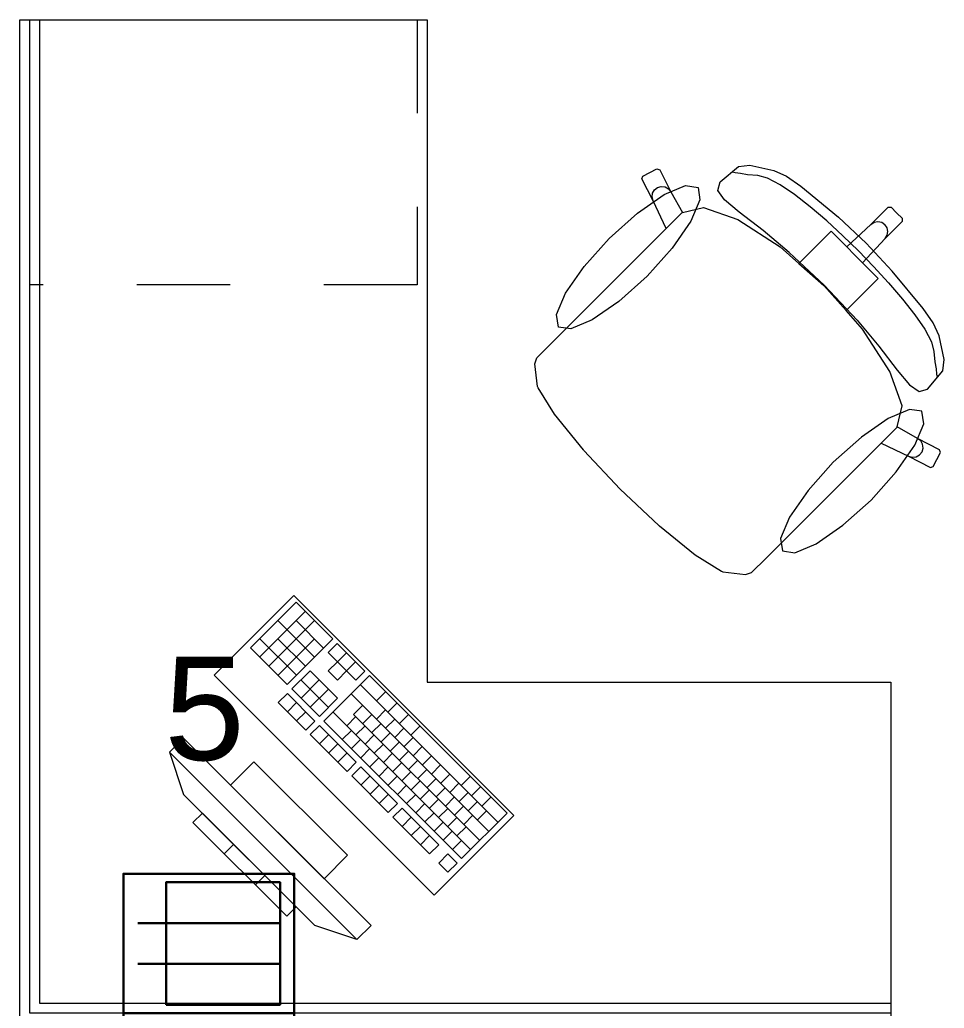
# Model space of a CAD drawing. Header units: inches. Extents: x -19 to 5698, y -728 to 92.
# Drawn here: x 227.065 to 228.461, y 34.992 to 36.485 of the extents above; entities that cross this region are included whole.
import ezdxf

# ---------------------------------------------------------------- set-up
doc = ezdxf.new("R2010")
doc.units = ezdxf.units.IN
doc.header["$MEASUREMENT"] = 0
doc.linetypes.add('HIDDEN', pattern=[0.375, 0.25, -0.125])
doc.linetypes.add('Rayas', pattern=[0.282222, 0.141111, -0.141111])
doc.layers.get('0').update_dxf_attribs({"color": 61})
doc.layers.add('00 conduct tomacorr', color=120, linetype='HIDDEN', lineweight=30)
doc.layers.add('00 IE LUZ EMERGENCIA', color=253, linetype='Continuous', lineweight=0)
doc.layers.add('Interior - Mobiliario', color=7, linetype='Continuous')
doc.styles.add('Annotative', font='arial.ttf')

# ---------------------------------------------------------------- blocks, each defined once
blk = doc.blocks.new('CAJA POP UP 6 MODULOS')
at = {"layer": '00 conduct tomacorr', "linetype": 'Continuous'}
for p, q in [((-0.095, -0.165), (-0.095, -0.0151)), ((-0.052, -0.165), (-0.052, -0.0151)), ((0.052, -0.165), (0.052, -0.0151)), ((0.095, -0.165), (0.095, -0.0151)), ((0, -0.165), (0, -0.18))]:
    blk.add_line(p, q, dxfattribs=at)
for points in [[(-0.147, 0), (0.147, 0), (0.147, -0.18), (-0.147, -0.18)], [(0, 0), (0.147, 0), (0.147, -0.18), (0, -0.18)]]:
    blk.add_lwpolyline(points, close=True, dxfattribs=at)
for points in [[(-0.138, -0.045), (-0.009, -0.045), (-0.009, -0.165), (-0.138, -0.165), (-0.138, -0.045)], [(0.009, -0.045), (0.138, -0.045), (0.138, -0.165), (0.009, -0.165), (0.009, -0.045)]]:
    blk.add_lwpolyline(points, dxfattribs=at)
at = {"color": 1, "insert": (-0.1807, -0.168), "char_height": 0.05, "attachment_point": 1, "rotation": 180}
blk.add_mtext_dynamic_manual_height_columns('{\\fVerdana|b0|i0|c0|p34;2T}', width=0.000481, gutter_width=0.1561, heights=[0], dxfattribs=at)

msp = doc.modelspace()

# ---------------------------------------------------------------- linework, layer by layer
at = {"layer": 'Interior - Mobiliario', "color": 175, "linetype": 'Continuous', "lineweight": 13}
for p, q in [((227.0651, 36.4847), (227.0951, 36.4847)), ((227.0651, 34.9997), (227.0651, 36.4847)), ((227.0951, 36.4847), (227.0951, 34.9997)), ((228.0056, 36.2486), (228.0269, 36.2594)), ((228.0269, 36.2594), (228.031, 36.258)), ((228.031, 36.258), (228.048, 36.2249)), ((228.1224, 36.24), (228.1502, 36.2632)), ((228.1449, 36.2536), (228.1404, 36.2544)), ((228.153, 36.2528), (228.1449, 36.2536)), ((228.1502, 36.2632), (228.167, 36.2651)), ((228.167, 36.2651), (228.2031, 36.2573)), ((228.2031, 36.2573), (228.2223, 36.2484)), ((228.0043, 36.2445), (228.0056, 36.2486)), ((228.0212, 36.2114), (228.0043, 36.2445)), ((228.1189, 36.2271), (228.1224, 36.24)), ((228.1637, 36.2508), (228.153, 36.2528)), ((228.1791, 36.2496), (228.1637, 36.2508)), ((228.1939, 36.2457), (228.1791, 36.2496)), ((228.2127, 36.2357), (228.1939, 36.2457)), ((228.2223, 36.2484), (228.244, 36.2335)), ((228.0203, 36.2229), (228.0231, 36.228)), ((228.0231, 36.228), (228.0277, 36.2316)), ((228.0277, 36.2316), (228.0334, 36.2332)), ((228.0334, 36.2332), (228.0392, 36.2324)), ((228.0392, 36.2324), (228.0443, 36.2296)), ((228.0443, 36.2296), (228.048, 36.2249)), ((228.048, 36.2249), (228.0653, 36.1939)), ((228.129, 36.2128), (228.1189, 36.2271)), ((228.2345, 36.2209), (228.2127, 36.2357)), ((228.244, 36.2335), (228.3007, 36.1866)), ((228.0196, 36.2171), (228.0203, 36.2229)), ((228.0212, 36.2114), (228.0196, 36.2171)), ((228.0408, 36.1697), (228.0212, 36.2114)), ((228.1512, 36.1942), (228.129, 36.2128)), ((228.2584, 36.2023), (228.2345, 36.2209)), ((228.0651, 36.1939), (228.0408, 36.1697)), ((228.0651, 36.1939), (228.0653, 36.1939)), ((228.0653, 36.1939), (228.0972, 36.2014)), ((228.0972, 36.2014), (228.1492, 36.183)), ((228.1874, 36.1663), (228.1512, 36.1942)), ((228.2831, 36.1811), (228.2584, 36.2023)), ((228.3499, 36.1758), (228.3759, 36.2019)), ((228.3759, 36.2019), (228.3802, 36.2019)), ((228.3802, 36.2019), (228.3887, 36.1933)), ((228.3973, 36.1848), (228.3887, 36.1933)), ((228.1492, 36.183), (228.213, 36.1417)), ((228.3077, 36.1586), (228.2831, 36.1811)), ((228.3007, 36.1866), (228.3429, 36.1475)), ((228.3499, 36.1758), (228.3547, 36.179)), ((228.3547, 36.179), (228.3605, 36.1801)), ((228.3605, 36.1801), (228.3662, 36.179)), ((228.3662, 36.179), (228.3711, 36.1757)), ((228.3712, 36.1544), (228.3973, 36.1805)), ((228.3973, 36.1805), (228.3973, 36.1848)), ((227.893, 36.0218), (228.0408, 36.1697)), ((228.2267, 36.1335), (228.1874, 36.1663)), ((228.2685, 36.1443), (228.2897, 36.1654)), ((228.2897, 36.1654), (228.3133, 36.1418)), ((228.3133, 36.1418), (228.3499, 36.1758)), ((228.3744, 36.1708), (228.3711, 36.1757)), ((228.3756, 36.165), (228.3744, 36.1708)), ((228.3744, 36.1593), (228.3756, 36.165)), ((228.3312, 36.1358), (228.3077, 36.1586)), ((228.3372, 36.1179), (228.3712, 36.1544)), ((228.3712, 36.1544), (228.3744, 36.1593)), ((228.213, 36.1417), (228.2412, 36.1169)), ((228.2795, 36.0841), (228.2267, 36.1335)), ((228.2412, 36.1169), (228.2685, 36.1443)), ((228.3133, 36.1418), (228.3253, 36.1299)), ((228.3312, 36.1358), (228.354, 36.1123)), ((228.3821, 36.1053), (228.3429, 36.1475)), ((228.3372, 36.1179), (228.3253, 36.1299)), ((228.2412, 36.1169), (228.279, 36.0836)), ((228.3608, 36.0943), (228.3372, 36.1179)), ((228.354, 36.1123), (228.3766, 36.0877)), ((228.4289, 36.0486), (228.3821, 36.1053)), ((228.3397, 36.0731), (228.3608, 36.0943)), ((228.3123, 36.0457), (228.279, 36.0836)), ((228.2795, 36.0841), (228.329, 36.0313)), ((228.3766, 36.0877), (228.3977, 36.0629)), ((228.3123, 36.0457), (228.3397, 36.0731)), ((228.3977, 36.0629), (228.4163, 36.0391)), ((228.3371, 36.0176), (228.3123, 36.0457)), ((228.4438, 36.0269), (228.4289, 36.0486)), ((228.329, 36.0313), (228.3617, 35.992)), ((228.4163, 36.0391), (228.4312, 36.0173)), ((227.8675, 35.9963), (227.893, 36.0218)), ((228.3785, 35.9538), (228.3371, 36.0176)), ((228.4312, 36.0173), (228.4411, 35.9985)), ((228.4528, 36.0077), (228.4438, 36.0269)), ((228.4605, 35.9716), (228.4528, 36.0077)), ((227.8455, 35.9743), (227.8675, 35.9963)), ((228.3617, 35.992), (228.3896, 35.9558)), ((228.4411, 35.9985), (228.445, 35.9837)), ((227.8426, 35.965), (227.8455, 35.9743)), ((228.445, 35.9837), (228.4462, 35.9683)), ((228.4586, 35.9548), (228.4605, 35.9716)), ((227.8466, 35.9311), (227.8426, 35.965)), ((228.3896, 35.9558), (228.4082, 35.9335)), ((228.4355, 35.9269), (228.4586, 35.9548)), ((228.4462, 35.9683), (228.4482, 35.9576)), ((228.4482, 35.9576), (228.449, 35.9495)), ((228.3968, 35.9018), (228.3785, 35.9538)), ((228.449, 35.9495), (228.4498, 35.945)), ((227.8475, 35.929), (227.8466, 35.9311)), ((227.8724, 35.889), (227.8475, 35.929)), ((228.4082, 35.9335), (228.4225, 35.9235)), ((228.4225, 35.9235), (228.4355, 35.9269)), ((228.3893, 35.8699), (228.3968, 35.9018)), ((227.916, 35.8353), (227.8724, 35.889)), ((228.3893, 35.8696), (228.3651, 35.8454)), ((228.3893, 35.8696), (228.3893, 35.8699)), ((228.4204, 35.8525), (228.3893, 35.8699)), ((228.425, 35.8489), (228.4204, 35.8525)), ((228.4535, 35.8356), (228.4204, 35.8525)), ((227.9167, 35.8345), (227.916, 35.8353)), ((228.2172, 35.6976), (228.3651, 35.8454)), ((228.3651, 35.8454), (228.4068, 35.8258)), ((228.4279, 35.8438), (228.425, 35.8489)), ((228.427, 35.8323), (228.4286, 35.8379)), ((228.4286, 35.8379), (228.4279, 35.8438)), ((228.4548, 35.8315), (228.4535, 35.8356)), ((227.9715, 35.7761), (227.9167, 35.8345)), ((228.4068, 35.8258), (228.4125, 35.8242)), ((228.4068, 35.8258), (228.4399, 35.8089)), ((228.4125, 35.8242), (228.4183, 35.8249)), ((228.4183, 35.8249), (228.4234, 35.8277)), ((228.4234, 35.8277), (228.427, 35.8323)), ((228.444, 35.8101), (228.4548, 35.8315)), ((228.4399, 35.8089), (228.444, 35.8101)), ((227.9715, 35.7761), (228.0299, 35.7213)), ((228.0299, 35.7213), (228.0307, 35.7206)), ((228.0307, 35.7206), (228.0844, 35.677)), ((228.1917, 35.672), (228.2172, 35.6976)), ((228.0844, 35.677), (228.1244, 35.6521)), ((228.1698, 35.6501), (228.1917, 35.672)), ((228.1244, 35.6521), (228.1265, 35.6512)), ((228.1265, 35.6512), (228.1605, 35.6472)), ((228.1605, 35.6472), (228.1698, 35.6501)), ((227.4821, 35.6052), (227.4135, 35.5366)), ((227.5375, 35.5498), (227.4821, 35.6052)), ((227.496, 35.5913), (227.4274, 35.5228)), ((227.5098, 35.5775), (227.4412, 35.5089)), ((227.5101, 35.5224), (227.4547, 35.5778)), ((227.5238, 35.5361), (227.4822, 35.5776)), ((227.4135, 35.5366), (227.4689, 35.4812)), ((227.4826, 35.4949), (227.4272, 35.5503)), ((227.4964, 35.5086), (227.4548, 35.5502)), ((227.5099, 35.5499), (227.4551, 35.4951)), ((227.4689, 35.4812), (227.5375, 35.5498)), ((227.5444, 35.5429), (227.5307, 35.5292)), ((227.586, 35.5013), (227.5444, 35.5429)), ((227.5307, 35.5292), (227.5446, 35.5153)), ((227.5583, 35.529), (227.5446, 35.5153)), ((227.5446, 35.5153), (227.5308, 35.5016)), ((227.5584, 35.5015), (227.5446, 35.5153)), ((227.5721, 35.5152), (227.5584, 35.5015)), ((227.5033, 35.5017), (227.4758, 35.4743)), ((227.5448, 35.4602), (227.5033, 35.5017)), ((227.5929, 35.4944), (227.5243, 35.4258)), ((227.5308, 35.5016), (227.5447, 35.4877)), ((227.5447, 35.4877), (227.5584, 35.5015)), ((227.5584, 35.5015), (227.5722, 35.4876)), ((227.5722, 35.4876), (227.586, 35.5013)), ((227.8006, 35.2867), (227.5929, 35.4944)), ((227.5311, 35.4465), (227.4896, 35.488)), ((227.5171, 35.4879), (227.4897, 35.4604)), ((227.7869, 35.273), (227.5792, 35.4807)), ((227.469, 35.4674), (227.4553, 35.4537)), ((227.5105, 35.4259), (227.469, 35.4674)), ((227.4758, 35.4743), (227.5174, 35.4328)), ((227.531, 35.474), (227.5035, 35.4466)), ((227.7732, 35.2593), (227.5655, 35.467)), ((227.6171, 35.4702), (227.6034, 35.4565)), ((227.4553, 35.4537), (227.4968, 35.4122)), ((227.4828, 35.4536), (227.4691, 35.4399)), ((227.5174, 35.4328), (227.5448, 35.4602)), ((227.5828, 35.4497), (227.5691, 35.4359)), ((227.6344, 35.4529), (227.6207, 35.4391)), ((227.4967, 35.4397), (227.483, 35.426)), ((227.7457, 35.2318), (227.538, 35.4395)), ((227.5725, 35.4325), (227.5588, 35.4188)), ((227.7595, 35.2455), (227.5691, 35.4359)), ((227.5966, 35.4358), (227.5829, 35.4221)), ((227.6172, 35.4426), (227.6035, 35.4289)), ((227.6517, 35.4355), (227.638, 35.4218)), ((227.4968, 35.4122), (227.5105, 35.4259)), ((227.5175, 35.419), (227.5037, 35.4053)), ((227.5728, 35.3636), (227.5175, 35.419)), ((227.5243, 35.4258), (227.732, 35.2181)), ((227.5864, 35.4186), (227.5726, 35.4049)), ((227.6105, 35.422), (227.5967, 35.4083)), ((227.6311, 35.4288), (227.6174, 35.415)), ((227.669, 35.4182), (227.6553, 35.4045)), ((227.5037, 35.4053), (227.5591, 35.3499)), ((227.5313, 35.4051), (227.5176, 35.3914)), ((227.5657, 35.4118), (227.552, 35.3981)), ((227.6002, 35.4048), (227.5865, 35.3911)), ((227.6243, 35.4081), (227.6106, 35.3944)), ((227.6449, 35.4149), (227.6312, 35.4012)), ((227.3124, 35.3999), (227.2912, 35.3787)), ((227.5953, 35.117), (227.3124, 35.3999)), ((227.5452, 35.3913), (227.5314, 35.3776)), ((227.5796, 35.398), (227.5659, 35.3843)), ((227.6141, 35.3909), (227.6003, 35.3772)), ((227.6382, 35.3943), (227.6244, 35.3806)), ((227.6588, 35.4011), (227.6451, 35.3873)), ((227.6726, 35.3872), (227.6589, 35.3735)), ((227.2912, 35.3787), (227.5741, 35.0958)), ((227.2912, 35.3787), (227.3124, 35.315)), ((227.559, 35.3774), (227.5453, 35.3637)), ((227.5934, 35.3842), (227.5797, 35.3704)), ((227.6279, 35.3771), (227.6142, 35.3634)), ((227.652, 35.3804), (227.6383, 35.3667)), ((227.6865, 35.3734), (227.6728, 35.3597)), ((227.4185, 35.3645), (227.3831, 35.3292)), ((227.5599, 35.2231), (227.4185, 35.3645)), ((227.5591, 35.3499), (227.5728, 35.3636)), ((227.6073, 35.3703), (227.5936, 35.3566)), ((227.6418, 35.3632), (227.628, 35.3495)), ((227.6659, 35.3666), (227.6521, 35.3529)), ((227.7003, 35.3595), (227.6866, 35.3458)), ((227.5798, 35.3567), (227.5661, 35.3429)), ((227.5661, 35.3429), (227.6214, 35.2876)), ((227.6352, 35.3013), (227.5798, 35.3567)), ((227.5936, 35.3428), (227.5799, 35.3291)), ((227.6211, 35.3565), (227.6074, 35.3427)), ((227.635, 35.3426), (227.6212, 35.3289)), ((227.6556, 35.3494), (227.6419, 35.3357)), ((227.6797, 35.3527), (227.666, 35.339)), ((227.7142, 35.3457), (227.7005, 35.332)), ((227.3831, 35.3292), (227.5246, 35.1877)), ((227.6075, 35.329), (227.5938, 35.3153)), ((227.6488, 35.3288), (227.6351, 35.3151)), ((227.6694, 35.3356), (227.6557, 35.3218)), ((227.6935, 35.3389), (227.6798, 35.3252)), ((227.728, 35.3318), (227.7143, 35.3181)), ((227.7452, 35.3421), (227.7315, 35.3284)), ((227.5104, 35.117), (227.3124, 35.315)), ((227.6213, 35.3151), (227.6076, 35.3014)), ((227.6627, 35.3149), (227.6489, 35.3012)), ((227.6833, 35.3217), (227.6696, 35.308)), ((227.7074, 35.325), (227.6937, 35.3113)), ((227.7419, 35.318), (227.7282, 35.3043)), ((227.7608, 35.3265), (227.7471, 35.3128)), ((227.6214, 35.2876), (227.6352, 35.3013)), ((227.6765, 35.3011), (227.6628, 35.2874)), ((227.6971, 35.3079), (227.6834, 35.2941)), ((227.7212, 35.3112), (227.7075, 35.2975)), ((227.7557, 35.3041), (227.742, 35.2904)), ((227.7764, 35.3109), (227.7626, 35.2972)), ((227.3407, 35.2867), (227.3266, 35.2726)), ((227.4821, 35.1453), (227.3407, 35.2867)), ((227.6421, 35.2943), (227.6284, 35.2806)), ((227.6975, 35.239), (227.6421, 35.2943)), ((227.6904, 35.2872), (227.6766, 35.2735)), ((227.711, 35.294), (227.6973, 35.2803)), ((227.7351, 35.2973), (227.7214, 35.2836)), ((227.732, 35.2181), (227.8006, 35.2867)), ((227.7489, 35.2835), (227.7352, 35.2698)), ((227.7696, 35.2903), (227.7559, 35.2766)), ((227.3266, 35.2726), (227.468, 35.1312)), ((227.6284, 35.2806), (227.6838, 35.2252)), ((227.6559, 35.2805), (227.6422, 35.2668)), ((227.7042, 35.2734), (227.6905, 35.2597)), ((227.7248, 35.2802), (227.7111, 35.2665)), ((227.6698, 35.2667), (227.6561, 35.2529)), ((227.718, 35.2595), (227.7043, 35.2458)), ((227.7387, 35.2663), (227.725, 35.2526)), ((227.3879, 35.2396), (227.3737, 35.2254)), ((227.6836, 35.2528), (227.6699, 35.2391)), ((227.6838, 35.2252), (227.6975, 35.239)), ((227.7319, 35.2457), (227.7182, 35.232)), ((227.5246, 35.1877), (227.5599, 35.2231)), ((227.7113, 35.2251), (227.6976, 35.2114)), ((227.7252, 35.2113), (227.7113, 35.2251)), ((227.6976, 35.2114), (227.7115, 35.1975)), ((227.7115, 35.1975), (227.7252, 35.2113)), ((227.435, 35.1924), (227.4209, 35.1783)), ((227.468, 35.1312), (227.4821, 35.1453)), ((227.5741, 35.0958), (227.5104, 35.117)), ((227.5741, 35.0958), (227.5953, 35.117)), ((227.0651, 34.9697), (227.0651, 34.9997)), ((227.0951, 34.9997), (228.3801, 34.9997)), ((228.3801, 34.9997), (228.3801, 34.9697))]:
    msp.add_line(p, q, dxfattribs=at)
at = {"layer": 'Interior - Mobiliario', "color": 175, "linetype": 'Rayas', "lineweight": 13}
for p, q in [((227.6651, 36.4847), (227.6651, 36.0847)), ((227.6651, 36.0847), (227.0801, 36.0847))]:
    msp.add_line(p, q, dxfattribs=at)
at = {"layer": 'Interior - Mobiliario', "color": 175, "linetype": 'Continuous', "lineweight": 13, "flags": 128}
for points in [[(227.0801, 34.9847), (227.0801, 36.4847), (227.6801, 36.4847), (227.6801, 35.4847), (228.3801, 35.4847), (228.3801, 34.9847)], [(227.955, 36.1546), (227.9975, 36.1927), (228.0379, 36.2207), (228.07, 36.2343), (228.0889, 36.2315), (228.0917, 36.2126), (228.0781, 36.1805), (228.0501, 36.1401), (228.012, 36.0976), (227.9695, 36.0595), (227.9291, 36.0315), (227.8971, 36.0179), (227.8781, 36.0207), (227.8753, 36.0396), (227.8889, 36.0717), (227.9169, 36.1121)], [(228.35, 35.7596), (228.3881, 35.8021), (228.4161, 35.8425), (228.4298, 35.8745), (228.4269, 35.8935), (228.408, 35.8963), (228.3759, 35.8827), (228.3355, 35.8547), (228.2931, 35.8166), (228.2549, 35.7741), (228.2269, 35.7337), (228.2133, 35.7016), (228.2162, 35.6827), (228.2351, 35.6799), (228.2671, 35.6935), (228.3075, 35.7215)], [(227.6907, 35.163), (227.8109, 35.2832), (227.4786, 35.6155), (227.3584, 35.4953)]]:
    msp.add_lwpolyline(points, close=True, dxfattribs=at)

# ---------------------------------------------------------------- block references
at = {"layer": '00 conduct tomacorr', "xscale": 1.432830642179531, "yscale": 1.432830642179531, "zscale": 1.432830642179531, "rotation": 89.99999999999997}
msp.add_blockref('CAJA POP UP 6 MODULOS', (227.2216, 34.9847), dxfattribs=at)

# ---------------------------------------------------------------- texts
at = {"layer": '00 IE LUZ EMERGENCIA', "style": 'Annotative'}
msp.add_attdef('5', (227.2833, 35.3669, 0), '', height=0.1562, dxfattribs=at)

doc.saveas('drawing.dxf')
